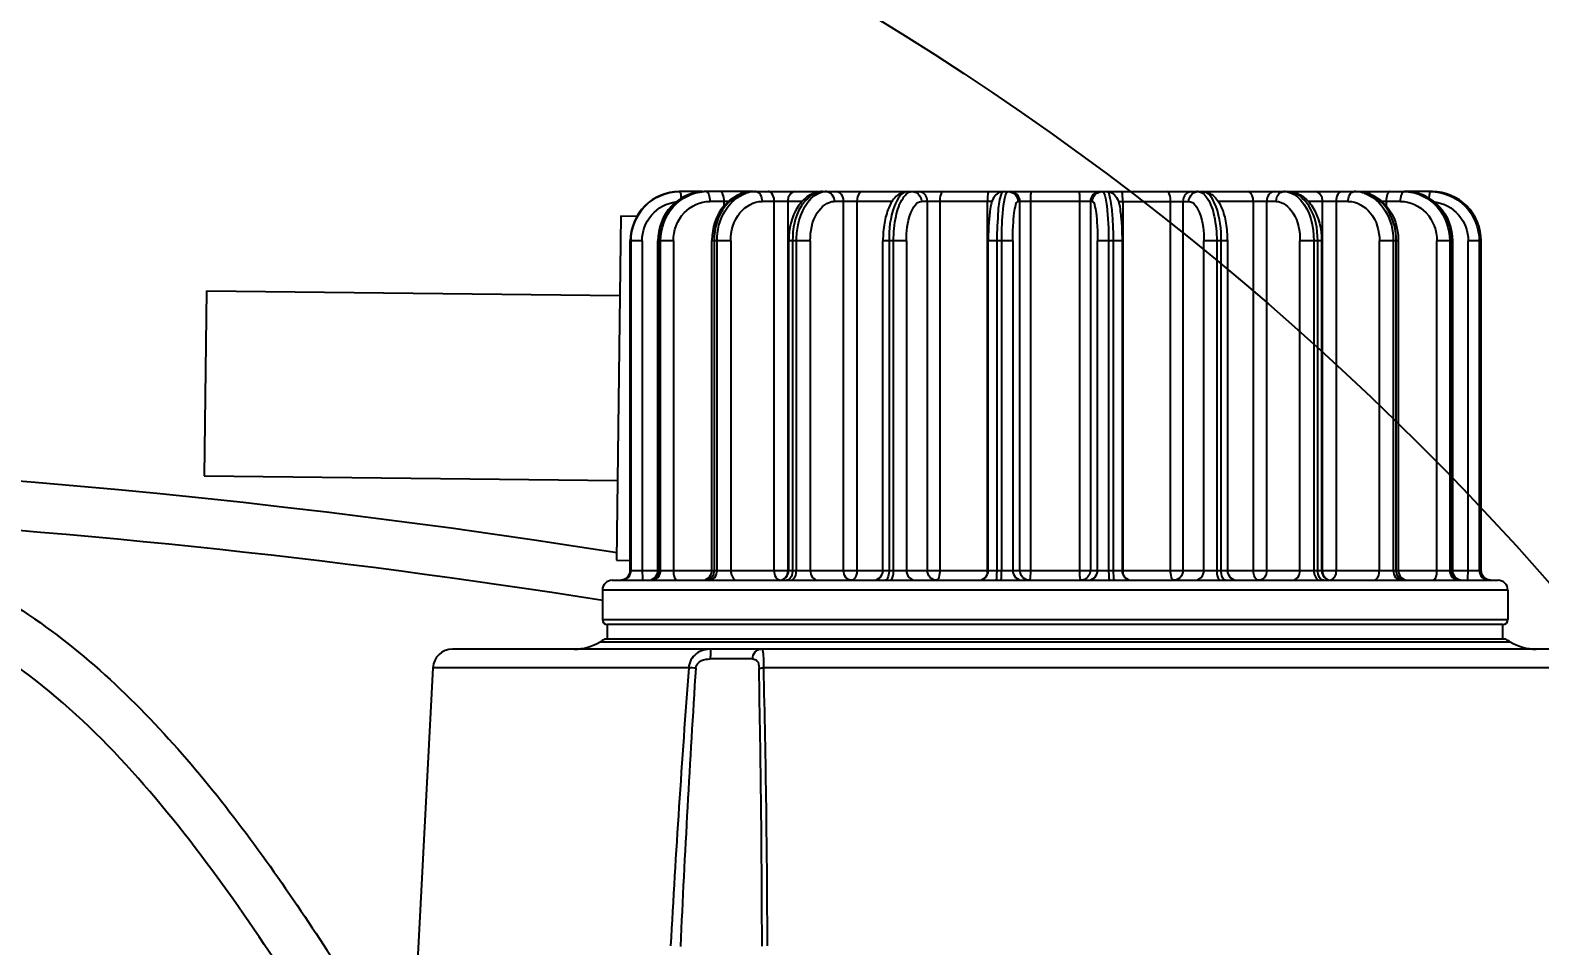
# Model space of a CAD drawing. Header units: millimetres. Extents: x 7426 to 8737, y 124 to 421.
# Drawn here: x 8496.82 to 8501.93, y 215.35 to 218.45 of the extents above; entities that cross this region are included whole.
import ezdxf

# ---------------------------------------------------------------- set-up
doc = ezdxf.new("R2010")
doc.units = ezdxf.units.MM
doc.layers.add('外形图', color=7, linetype='Continuous')
doc.layers.add('尺寸标注', color=7, linetype='Continuous')
doc.styles.add('微软雅黑', font='msyh.ttc')
doc.dimstyles.new('尺寸标注_1_30比例', dxfattribs={"dimtxt": 2.1, "dimasz": 1.7, "dimexe": 0.5, "dimexo": 0.4, "dimgap": 0.5, "dimtad": 1, "dimdec": 1, "dimlfac": 30, "dimdsep": 46, "dimtxsty": '微软雅黑', "dimcen": 0.09, "dimadec": 0, "dimazin": 0, "dimtp": 0.01, "dimtm": 0.01, "dimtfac": 1, "dimtdec": 1, "dimtofl": 0, "dimtmove": 0, "dimatfit": 3, "dimfxl": 1, "dimtolj": 1, "dimarcsym": 0})

# ---------------------------------------------------------------- blocks, each defined once
blk = doc.blocks.new('*D1305')
at = {"layer": 'Defpoints', "color": 0}
for p in [(8485.0037, 232.4237), (8436.1924, 220.4238), (8494.6243, 210.1207), (8494.6243, 210.1207), (8553.9577, 210.1207)]:
    blk.add_point(p, dxfattribs=at)
at = {"layer": '尺寸标注', "color": 0, "lineweight": -2, "ltscale": 10}
blk.add_arc((8494.6243, 210.1207), 24.2895, 4.01089, 165.98911, dxfattribs=at)
at = {"layer": '尺寸标注', "color": 0}
for points in [[(8470.7803, 216.0602), (8471.3345, 215.9424), (8470.7038, 214.3385)], [(8518.5712, 211.8097), (8519.1375, 211.8295), (8518.9139, 210.1207)]]:
    blk.add_solid(points, dxfattribs=at)
at = {"layer": '尺寸标注', "color": 0, "insert": (8503.4089, 234.4644), "char_height": 2.1, "attachment_point": 5, "rotation": 340.1577, "style": '微软雅黑'}
blk.add_mtext('\\A1;+\\A1;170%%d', dxfattribs=at)

msp = doc.modelspace()

# ---------------------------------------------------------------- linework, layer by layer
at = {"layer": '外形图', "linetype": 'Continuous'}
for p, q in [((8499.0967, 217.904), (8499.0176, 217.904)), ((8499.2673, 217.904), (8499.1022, 217.904)), ((8499.2678, 217.904), (8501.4798, 217.904)), ((8500.1261, 217.8983), (8500.1269, 217.8998)), ((8501.5688, 217.904), (8501.4853, 217.904)), ((8498.8197, 217.8215), (8498.8058, 216.6549)), ((8498.8197, 217.8215), (8498.8743, 217.8209)), ((8499.1848, 217.8707), (8499.1213, 217.8707)), ((8499.1696, 217.8527), (8499.1696, 217.8707)), ((8499.4341, 217.8707), (8499.2982, 217.8707)), ((8499.3397, 216.6207), (8499.3397, 217.8707)), ((8499.3852, 217.8707), (8499.3852, 216.6207)), ((8499.7398, 217.8707), (8499.5428, 217.8707)), ((8499.5746, 216.6207), (8499.5746, 217.8707)), ((8499.6197, 217.8707), (8499.6197, 216.6207)), ((8500.0771, 217.8707), (8499.8384, 217.8707)), ((8499.8584, 216.6207), (8499.8584, 217.8707)), ((8499.9, 217.8707), (8499.9, 216.6207)), ((8500.0623, 216.6207), (8500.0623, 217.8707)), ((8500.4172, 217.8707), (8500.1648, 217.8707)), ((8500.1716, 216.6207), (8500.1716, 217.8707)), ((8500.207, 217.8707), (8500.207, 216.6207)), ((8500.375, 216.6207), (8500.375, 217.8707)), ((8500.4104, 217.8707), (8500.4104, 216.6207)), ((8500.5049, 217.8707), (8500.7436, 217.8707)), ((8500.5197, 217.8707), (8500.5197, 216.6207)), ((8500.6819, 216.6207), (8500.6819, 217.8707)), ((8500.7236, 217.8707), (8500.7236, 216.6207)), ((8501.0392, 217.8707), (8500.8422, 217.8707)), ((8500.9623, 216.6207), (8500.9623, 217.8707)), ((8501.0074, 217.8707), (8501.0074, 216.6207)), ((8501.2838, 217.8707), (8501.1478, 217.8707)), ((8501.1968, 216.6207), (8501.1968, 217.8707)), ((8501.2423, 217.8707), (8501.2423, 216.6207)), ((8501.4607, 217.8707), (8501.3972, 217.8707)), ((8501.4124, 217.8707), (8501.4124, 217.8527)), ((8498.852, 216.6207), (8498.852, 217.7373)), ((8498.8919, 217.7373), (8498.852, 217.7373)), ((8498.8523, 217.7373), (8498.8523, 216.6207)), ((8498.8545, 216.6207), (8498.8545, 217.7373)), ((8498.8919, 217.7373), (8498.8919, 216.6207)), ((8498.9456, 216.6207), (8498.9456, 217.7373)), ((8498.9981, 217.7373), (8498.9456, 217.7373)), ((8498.9482, 217.7373), (8498.9482, 216.6207)), ((8498.9546, 216.6207), (8498.9546, 217.7373)), ((8498.9981, 217.7373), (8498.9981, 216.6207)), ((8499.1287, 216.6207), (8499.1287, 217.7373)), ((8499.1924, 217.7373), (8499.1287, 217.7373)), ((8499.1356, 217.7373), (8499.1356, 216.6207)), ((8499.1457, 216.6207), (8499.1457, 217.7373)), ((8499.1924, 217.7373), (8499.1924, 216.6207)), ((8499.3886, 216.6207), (8499.3886, 217.7373)), ((8499.4616, 217.7373), (8499.3886, 217.7373)), ((8499.4017, 217.7373), (8499.4017, 216.6207)), ((8499.4149, 216.6207), (8499.4149, 217.7373)), ((8499.4616, 217.7373), (8499.4616, 216.6207)), ((8499.7078, 216.6207), (8499.7078, 217.7373)), ((8499.7874, 217.7373), (8499.7078, 217.7373)), ((8499.7284, 217.7373), (8499.7284, 216.6207)), ((8499.7438, 216.6207), (8499.7438, 217.7373)), ((8499.7874, 217.7373), (8499.7874, 216.6207)), ((8500.0645, 216.6207), (8500.0645, 217.7373)), ((8500.1474, 217.7373), (8500.0645, 217.7373)), ((8500.0935, 217.7373), (8500.0935, 216.6207)), ((8500.11, 216.6207), (8500.11, 217.7373)), ((8500.1474, 217.7373), (8500.1474, 216.6207)), ((8500.4346, 216.6207), (8500.4346, 217.7374)), ((8500.5175, 217.7373), (8500.4346, 217.7373)), ((8500.472, 217.7373), (8500.472, 216.6207)), ((8500.4885, 216.6207), (8500.4885, 217.7373)), ((8500.5175, 217.7373), (8500.5175, 216.6207)), ((8500.7946, 216.6207), (8500.7946, 217.7374)), ((8500.8742, 217.7373), (8500.7946, 217.7373)), ((8500.8382, 217.7373), (8500.8382, 216.6207)), ((8500.8536, 216.6207), (8500.8536, 217.7373)), ((8500.8742, 217.7373), (8500.8742, 216.6207)), ((8501.1203, 216.6207), (8501.1203, 217.7374)), ((8501.1933, 217.7373), (8501.1203, 217.7373)), ((8501.1671, 217.7373), (8501.1671, 216.6207)), ((8501.1803, 216.6207), (8501.1803, 217.7373)), ((8501.1933, 217.7373), (8501.1933, 216.6207)), ((8501.3895, 216.6207), (8501.3895, 217.7374)), ((8501.4533, 217.7373), (8501.3895, 217.7373)), ((8501.4363, 217.7373), (8501.4363, 216.6207)), ((8501.4464, 216.6207), (8501.4464, 217.7373)), ((8501.4533, 217.7373), (8501.4533, 216.6207)), ((8501.5839, 216.6207), (8501.5839, 217.7374)), ((8501.6363, 217.7373), (8501.5839, 217.7373)), ((8501.6274, 217.7373), (8501.6274, 216.6207)), ((8501.6338, 216.6207), (8501.6338, 217.7373)), ((8501.6363, 217.7373), (8501.6363, 216.6207)), ((8501.6901, 216.6207), (8501.6901, 217.7374)), ((8501.734, 217.7373), (8501.6901, 217.7373)), ((8501.7275, 217.7373), (8501.7275, 216.6207)), ((8501.734, 216.6207), (8501.734, 217.7373)), ((8497.4166, 217.5682), (8497.4091, 216.9415)), ((8497.4166, 217.5682), (8498.8165, 217.5515)), ((8497.4091, 216.9415), (8498.809, 216.9249)), ((8498.8058, 216.6549), (8498.852, 216.6544)), ((8498.852, 216.6207), (8501.734, 216.6207)), ((8498.7577, 216.554), (8498.7577, 216.454)), ((8501.8243, 216.554), (8498.7577, 216.554)), ((8498.791, 216.5873), (8501.791, 216.5873)), ((8501.2263, 216.5881), (8501.2238, 216.5875)), ((8501.8243, 216.554), (8501.8243, 216.454)), ((8498.7577, 216.454), (8501.8243, 216.454)), ((8498.7743, 216.3873), (8498.7743, 216.4373)), ((8501.8077, 216.4373), (8498.7743, 216.4373)), ((8501.8077, 216.3873), (8501.8077, 216.4373)), ((8502.332, 216.354), (8498.25, 216.354)), ((8498.7498, 216.379), (8501.8322, 216.379)), ((8501.8171, 216.3873), (8498.7649, 216.3873)), ((8498.1834, 216.2908), (8498.125, 215.1773)), ((8499.05, 216.2908), (8498.1834, 216.2908)), ((8499.2665, 216.3207), (8499.1228, 216.3207)), ((8501.9945, 216.2908), (8499.3039, 216.2908))]:
    msp.add_line(p, q, dxfattribs=at)
at = {"layer": '外形图'}
msp.add_circle((8494.6063, 210.1207), 9.7901, dxfattribs=at)
msp.add_arc((8494.6243, 210.1207), 59.3333, 190, 44.357129, dxfattribs=at)
at = {"layer": '外形图', "linetype": 'Continuous'}
for centre, radius, start, end in [((8499.0197, 217.7418), 0.1622, 90.0002, 90.7565), ((8499.1085, 217.7627), 0.1413, 90.002, 92.549), ((8499.2784, 217.7956), 0.1084, 95.5216, 108.6752), ((8499.2779, 217.7993), 0.1047, 90.0084, 95.4598), ((8499.5164, 217.8413), 0.0627, 90.0712, 101.793), ((8499.8125, 217.8678), 0.0373, 120.1521, 125.0287), ((8500.7744, 217.8756), 0.0284, 90.0331, 99.1275), ((8501.0655, 217.8413), 0.0627, 78.207, 89.9288), ((8501.304, 217.7993), 0.1047, 84.5402, 89.9916), ((8501.3036, 217.7956), 0.1084, 71.3248, 84.4784), ((8501.4734, 217.7627), 0.1413, 87.451, 89.998), ((8501.4787, 217.7573), 0.1469, 64.0606, 72.3045), ((8501.4771, 217.754), 0.1505, 55.8278, 64.0528), ((8501.4735, 217.749), 0.1567, 44.7154, 55.7863), ((8501.4712, 217.7466), 0.16, 41.0494, 44.7387), ((8499.3274, 217.7373), 0.1988, 179.3607, 179.9998), ((8501.2545, 217.7373), 0.1988, 0.0002, 0.6393), ((8494.6243, 190.3435), 26.6667, 80.97577, 100.46271), ((8494.6243, 190.3435), 26.5, 81.02481, 87.05662), ((8498.8187, 216.6207), 0.0333, 270, 0), ((8498.9123, 216.6207), 0.0333, 270, 0), ((8499.0953, 216.6207), 0.0333, 270, 0), ((8499.3553, 216.6207), 0.0333, 270, 0), ((8499.6745, 216.6207), 0.0333, 270, 0), ((8500.0312, 216.6207), 0.0333, 270, 0), ((8500.5508, 216.6207), 0.0333, 180, 270), ((8500.9075, 216.6207), 0.0333, 180, 270), ((8501.2267, 216.6207), 0.0333, 180, 270), ((8501.4866, 216.6207), 0.0333, 180, 270), ((8501.6697, 216.6207), 0.0333, 180, 270), ((8498.791, 216.554), 0.0333, 90, 180), ((8498.9174, 216.6159), 0.0286, 270.058, 282.6189), ((8498.9172, 216.6165), 0.0292, 282.5776, 294.1081), ((8501.7671, 216.6201), 0.0328, 258.7065, 269.9545), ((8501.791, 216.554), 0.0333, 0, 90), ((8498.7743, 216.454), 0.0167, 180, 270), ((8501.8077, 216.454), 0.0167, 270, 0), ((8498.25, 216.2873), 0.0667, 90, 177), ((8498.662, 216.5207), 0.1667, 270, 301.7883), ((8498.8376, 216.2373), 0.1667, 115.8419, 121.7883), ((8501.7444, 216.2373), 0.1667, 58.2117, 64.1581), ((8501.92, 216.5207), 0.1667, 238.2117, 270), ((8545.5629, 212.7851), 46.6449, 175.68974, 176.84919), ((8554.2119, 212.7602), 55.251, 176.33806, 177.31633), ((8498.8478, 213.3744), 2.9235, 85.5667, 86.0337), ((8447.457, 215.247), 51.8414, 0.11075, 1.15183), ((8455.6272, 215.2327), 43.6895, 0.15246, 1.38783)]:
    msp.add_arc(centre, radius, start, end, dxfattribs=at)
for points, knots in [([(8499.0176, 217.904), (8498.9753, 217.904), (8498.887, 217.8681), (8498.852, 217.7798), (8498.852, 217.7373)], [0, 0, 0, 0, 0.498997, 1, 1, 1, 1]), ([(8499.0176, 217.904), (8498.9753, 217.904), (8498.8872, 217.8681), (8498.8523, 217.7798), (8498.8523, 217.7373)], [0, 0, 0, 0, 0.498481, 1, 1, 1, 1]), ([(8498.8545, 217.7373), (8498.8545, 217.7795), (8498.8888, 217.867), (8498.9757, 217.9034), (8499.0176, 217.904)], [0, 0, 0, 0, 0.501498, 1, 1, 1, 1]), ([(8499.1022, 217.904), (8499.0617, 217.904), (8498.9764, 217.8657), (8498.9456, 217.7793), (8498.9456, 217.7373)], [0, 0, 0, 0, 0.491012, 1, 1, 1, 1]), ([(8499.1022, 217.904), (8499.0624, 217.904), (8498.9781, 217.8652), (8498.9482, 217.7794), (8498.9482, 217.7373)], [0, 0, 0, 0, 0.486022, 1, 1, 1, 1]), ([(8498.9546, 217.7373), (8498.9546, 217.7784), (8498.9829, 217.8619), (8499.0634, 217.9021), (8499.1023, 217.9039)], [0, 0, 0, 0, 0.513619, 1, 1, 1, 1]), ([(8499.0197, 217.904), (8499.0207, 217.904), (8499.022, 217.8994), (8499.0225, 217.8967), (8499.0228, 217.8942)], [0, 0, 0, 0, 0.291892, 1, 1, 1, 1]), ([(8499.0737, 217.8997), (8499.0734, 217.9008), (8499.0731, 217.9022), (8499.0721, 217.904), (8499.0716, 217.904)], [0, 0, 0, 0, 0.684248, 1, 1, 1, 1]), ([(8499.1085, 217.904), (8499.1094, 217.904), (8499.1113, 217.9035), (8499.1127, 217.9022), (8499.1134, 217.9015)], [0, 0, 0, 0, 0.456309, 1, 1, 1, 1]), ([(8499.1134, 217.9015), (8499.1143, 217.9005), (8499.1159, 217.8982), (8499.117, 217.8957), (8499.1176, 217.8942)], [0, 0, 0, 0, 0.45336, 1, 1, 1, 1]), ([(8499.2678, 217.904), (8499.2309, 217.904), (8499.1525, 217.8613), (8499.1291, 217.7802), (8499.1287, 217.7395)], [0, 0, 0, 0, 0.475558, 1, 1, 1, 1]), ([(8499.2678, 217.904), (8499.2326, 217.904), (8499.1564, 217.859), (8499.1356, 217.7787), (8499.1356, 217.7373)], [0, 0, 0, 0, 0.459531, 1, 1, 1, 1]), ([(8499.1457, 217.7373), (8499.1457, 217.7724), (8499.1615, 217.8398), (8499.2145, 217.8885), (8499.2437, 217.8983)], [0, 0, 0, 0, 0.532066, 1, 1, 1, 1]), ([(8499.1696, 217.8707), (8499.1696, 217.8786), (8499.1689, 217.8898), (8499.1613, 217.904), (8499.1568, 217.904)], [0, 0, 0, 0, 0.64227, 1, 1, 1, 1]), ([(8499.2779, 217.904), (8499.2793, 217.904), (8499.282, 217.9035), (8499.2845, 217.9023), (8499.2857, 217.9015)], [0, 0, 0, 0, 0.484443, 1, 1, 1, 1]), ([(8499.2857, 217.9015), (8499.287, 217.9006), (8499.2894, 217.8984), (8499.2914, 217.8957), (8499.2923, 217.8942)], [0, 0, 0, 0, 0.475231, 1, 1, 1, 1]), ([(8499.3272, 217.9015), (8499.326, 217.9023), (8499.3235, 217.9035), (8499.3207, 217.904), (8499.3194, 217.904)], [0, 0, 0, 0, 0.515557, 1, 1, 1, 1]), ([(8499.3397, 217.8707), (8499.3397, 217.8739), (8499.3387, 217.885), (8499.3338, 217.8969), (8499.3272, 217.9015)], [0, 0, 0, 0, 0.286932, 1, 1, 1, 1]), ([(8499.4103, 217.904), (8499.4, 217.904), (8499.3867, 217.8893), (8499.3852, 217.875), (8499.3852, 217.8707)], [0, 0, 0, 0, 0.70647, 1, 1, 1, 1]), ([(8499.5031, 217.904), (8499.4867, 217.904), (8499.4522, 217.8928), (8499.4015, 217.8368), (8499.3886, 217.7769), (8499.3886, 217.7373)], [0, 0, 0, 0, 0.223983, 0.461672, 1, 1, 1, 1]), ([(8499.5031, 217.904), (8499.4742, 217.904), (8499.412, 217.8486), (8499.4017, 217.7778), (8499.4017, 217.7373)], [0, 0, 0, 0, 0.416559, 1, 1, 1, 1]), ([(8499.4149, 217.7373), (8499.4149, 217.7553), (8499.4202, 217.8143), (8499.451, 217.8811), (8499.4901, 217.8983)], [0, 0, 0, 0, 0.295943, 1, 1, 1, 1]), ([(8499.5746, 217.8707), (8499.5746, 217.8789), (8499.5705, 217.895), (8499.5552, 217.904), (8499.5482, 217.904)], [0, 0, 0, 0, 0.540469, 1, 1, 1, 1]), ([(8499.6384, 217.904), (8499.6358, 217.904), (8499.6226, 217.8982), (8499.6197, 217.8816), (8499.6197, 217.8707)], [0, 0, 0, 0, 0.187226, 1, 1, 1, 1]), ([(8499.7922, 217.904), (8499.7776, 217.904), (8499.7477, 217.8895), (8499.7241, 217.8469), (8499.7107, 217.7954), (8499.7078, 217.7574), (8499.7078, 217.7373)], [0, 0, 0, 0, 0.215856, 0.439716, 0.703455, 1, 1, 1, 1]), ([(8499.7922, 217.904), (8499.77, 217.904), (8499.7317, 217.8331), (8499.7284, 217.7771), (8499.7284, 217.7373)], [0, 0, 0, 0, 0.35773, 1, 1, 1, 1]), ([(8499.7438, 217.7373), (8499.7438, 217.7653), (8499.7484, 217.8148), (8499.7637, 217.8635), (8499.7757, 217.8817)], [0, 0, 0, 0, 0.561881, 1, 1, 1, 1]), ([(8499.773, 217.9001), (8499.7739, 217.9013), (8499.7759, 217.9032), (8499.7786, 217.904), (8499.7798, 217.904)], [0, 0, 0, 0, 0.546432, 1, 1, 1, 1]), ([(8499.8584, 217.8707), (8499.8584, 217.8791), (8499.8524, 217.8962), (8499.8355, 217.904), (8499.8276, 217.904)], [0, 0, 0, 0, 0.513978, 1, 1, 1, 1]), ([(8499.9109, 217.904), (8499.9068, 217.904), (8499.9007, 217.889), (8499.9, 217.8786), (8499.9, 217.8707)], [0, 0, 0, 0, 0.343079, 1, 1, 1, 1]), ([(8500.0623, 217.8707), (8500.0623, 217.8785), (8500.0636, 217.8871), (8500.0651, 217.904), (8500.0687, 217.904)], [0, 0, 0, 0, 0.687504, 1, 1, 1, 1]), ([(8500.1152, 217.904), (8500.1007, 217.904), (8500.0757, 217.8823), (8500.0704, 217.8399), (8500.0651, 217.7926), (8500.0645, 217.7568), (8500.0645, 217.7373)], [0, 0, 0, 0, 0.233404, 0.424799, 0.686408, 1, 1, 1, 1]), ([(8500.1096, 217.8983), (8500.1007, 217.8801), (8500.097, 217.8244), (8500.0935, 217.7712), (8500.0935, 217.7373)], [0, 0, 0, 0, 0.373924, 1, 1, 1, 1]), ([(8500.1152, 217.904), (8500.1142, 217.904), (8500.1116, 217.9023), (8500.1103, 217.8998), (8500.1096, 217.8983)], [0, 0, 0, 0, 0.384372, 1, 1, 1, 1]), ([(8500.11, 217.7373), (8500.11, 217.7517), (8500.111, 217.7999), (8500.1134, 217.8486), (8500.1209, 217.8817)], [0, 0, 0, 0, 0.297845, 1, 1, 1, 1]), ([(8500.1269, 217.8998), (8500.1276, 217.901), (8500.1288, 217.9028), (8500.1309, 217.904), (8500.1317, 217.904)], [0, 0, 0, 0, 0.598114, 1, 1, 1, 1]), ([(8500.1317, 217.904), (8500.1402, 217.904), (8500.1578, 217.8968), (8500.1648, 217.8792), (8500.1648, 217.8707)], [0, 0, 0, 0, 0.498481, 1, 1, 1, 1]), ([(8500.1716, 217.8707), (8500.1716, 217.8792), (8500.1646, 217.8968), (8500.147, 217.904), (8500.1386, 217.904)], [0, 0, 0, 0, 0.501519, 1, 1, 1, 1]), ([(8500.2093, 217.904), (8500.2084, 217.904), (8500.2085, 217.899), (8500.2067, 217.8901), (8500.207, 217.8785), (8500.207, 217.8707)], [0, 0, 0, 0, 0.08021, 0.296856, 1, 1, 1, 1]), ([(8500.375, 217.8707), (8500.375, 217.8785), (8500.3753, 217.8901), (8500.3735, 217.899), (8500.3735, 217.904), (8500.3727, 217.904)], [0, 0, 0, 0, 0.703144, 0.91979, 1, 1, 1, 1]), ([(8500.4434, 217.904), (8500.435, 217.904), (8500.4173, 217.8968), (8500.4104, 217.8792), (8500.4104, 217.8707)], [0, 0, 0, 0, 0.498481, 1, 1, 1, 1]), ([(8500.4172, 217.8707), (8500.4172, 217.8792), (8500.4242, 217.8968), (8500.4418, 217.904), (8500.4502, 217.904)], [0, 0, 0, 0, 0.501519, 1, 1, 1, 1]), ([(8500.4502, 217.904), (8500.4513, 217.904), (8500.4539, 217.9023), (8500.4551, 217.8998), (8500.4559, 217.8983)], [0, 0, 0, 0, 0.384372, 1, 1, 1, 1]), ([(8500.4611, 217.8817), (8500.4631, 217.8729), (8500.4705, 217.8251), (8500.472, 217.7767), (8500.472, 217.7373)], [0, 0, 0, 0, 0.185429, 1, 1, 1, 1]), ([(8500.4668, 217.904), (8500.4813, 217.904), (8500.5063, 217.8823), (8500.5116, 217.8399), (8500.5169, 217.7926), (8500.5175, 217.7568), (8500.5175, 217.7373)], [0, 0, 0, 0, 0.233404, 0.424799, 0.686408, 1, 1, 1, 1]), ([(8500.4885, 217.7373), (8500.4885, 217.7586), (8500.4876, 217.7972), (8500.4834, 217.8513), (8500.4779, 217.881), (8500.4718, 217.904), (8500.4668, 217.904)], [0, 0, 0, 0, 0.375192, 0.694315, 0.910761, 1, 1, 1, 1]), ([(8500.5133, 217.904), (8500.5169, 217.904), (8500.5184, 217.8871), (8500.5197, 217.8785), (8500.5197, 217.8707)], [0, 0, 0, 0, 0.312496, 1, 1, 1, 1]), ([(8500.6819, 217.8707), (8500.6819, 217.8786), (8500.6813, 217.889), (8500.6752, 217.904), (8500.6711, 217.904)], [0, 0, 0, 0, 0.656921, 1, 1, 1, 1]), ([(8500.7544, 217.904), (8500.7464, 217.904), (8500.7296, 217.8962), (8500.7236, 217.8791), (8500.7236, 217.8707)], [0, 0, 0, 0, 0.486022, 1, 1, 1, 1]), ([(8500.7898, 217.904), (8500.8044, 217.904), (8500.8343, 217.8895), (8500.8579, 217.8469), (8500.8713, 217.7954), (8500.8742, 217.7574), (8500.8742, 217.7373)], [0, 0, 0, 0, 0.215856, 0.439716, 0.703455, 1, 1, 1, 1]), ([(8500.8536, 217.7373), (8500.8536, 217.7771), (8500.8503, 217.8331), (8500.812, 217.904), (8500.7898, 217.904)], [0, 0, 0, 0, 0.64227, 1, 1, 1, 1]), ([(8500.8022, 217.904), (8500.8034, 217.904), (8500.8061, 217.9032), (8500.8081, 217.9013), (8500.809, 217.9001)], [0, 0, 0, 0, 0.453568, 1, 1, 1, 1]), ([(8500.8063, 217.8817), (8500.8183, 217.8635), (8500.8336, 217.8148), (8500.8382, 217.7653), (8500.8382, 217.7373)], [0, 0, 0, 0, 0.438119, 1, 1, 1, 1]), ([(8500.9623, 217.8707), (8500.9623, 217.8749), (8500.9613, 217.8874), (8500.9526, 217.904), (8500.9436, 217.904)], [0, 0, 0, 0, 0.32353, 1, 1, 1, 1]), ([(8501.0338, 217.904), (8501.0268, 217.904), (8501.0115, 217.895), (8501.0074, 217.8789), (8501.0074, 217.8707)], [0, 0, 0, 0, 0.459531, 1, 1, 1, 1]), ([(8501.0555, 217.9015), (8501.0571, 217.9023), (8501.0604, 217.9035), (8501.0639, 217.904), (8501.0656, 217.904)], [0, 0, 0, 0, 0.506282, 1, 1, 1, 1]), ([(8501.0788, 217.904), (8501.0953, 217.904), (8501.1298, 217.8928), (8501.1804, 217.8368), (8501.1933, 217.7769), (8501.1933, 217.7373)], [0, 0, 0, 0, 0.223983, 0.461672, 1, 1, 1, 1]), ([(8501.1803, 217.7373), (8501.1803, 217.7778), (8501.17, 217.8486), (8501.1078, 217.904), (8501.0788, 217.904)], [0, 0, 0, 0, 0.583441, 1, 1, 1, 1]), ([(8501.0919, 217.8983), (8501.1033, 217.8933), (8501.1524, 217.8538), (8501.1671, 217.7859), (8501.1671, 217.7373)], [0, 0, 0, 0, 0.2048, 1, 1, 1, 1]), ([(8501.1968, 217.8707), (8501.1968, 217.875), (8501.1953, 217.8893), (8501.182, 217.904), (8501.1717, 217.904)], [0, 0, 0, 0, 0.29353, 1, 1, 1, 1]), ([(8501.2838, 217.8707), (8501.2838, 217.8739), (8501.2847, 217.885), (8501.2896, 217.8969), (8501.2963, 217.9015)], [0, 0, 0, 0, 0.286932, 1, 1, 1, 1]), ([(8501.2963, 217.9015), (8501.2975, 217.9023), (8501.3, 217.9035), (8501.3027, 217.904), (8501.3041, 217.904)], [0, 0, 0, 0, 0.515557, 1, 1, 1, 1]), ([(8501.3142, 217.904), (8501.3511, 217.904), (8501.4295, 217.8613), (8501.4528, 217.7802), (8501.4533, 217.7395)], [0, 0, 0, 0, 0.475558, 1, 1, 1, 1]), ([(8501.3383, 217.8983), (8501.3675, 217.8885), (8501.4205, 217.8398), (8501.4363, 217.7724), (8501.4363, 217.7373)], [0, 0, 0, 0, 0.467934, 1, 1, 1, 1]), ([(8501.4464, 217.7373), (8501.4464, 217.772), (8501.431, 217.8386), (8501.3791, 217.8873), (8501.3504, 217.8976)], [0, 0, 0, 0, 0.531519, 1, 1, 1, 1]), ([(8501.4203, 217.9015), (8501.4194, 217.9005), (8501.4178, 217.8982), (8501.4167, 217.8957), (8501.4161, 217.8942)], [0, 0, 0, 0, 0.45336, 1, 1, 1, 1]), ([(8501.4251, 217.904), (8501.4243, 217.904), (8501.4224, 217.9035), (8501.421, 217.9022), (8501.4203, 217.9015)], [0, 0, 0, 0, 0.456309, 1, 1, 1, 1]), ([(8501.4607, 217.8707), (8501.4607, 217.8786), (8501.4613, 217.8898), (8501.469, 217.904), (8501.4734, 217.904)], [0, 0, 0, 0, 0.64227, 1, 1, 1, 1]), ([(8501.4797, 217.9039), (8501.5186, 217.9021), (8501.5991, 217.8619), (8501.6274, 217.7784), (8501.6274, 217.7373)], [0, 0, 0, 0, 0.486381, 1, 1, 1, 1]), ([(8501.4798, 217.904), (8501.5203, 217.904), (8501.6056, 217.8657), (8501.6363, 217.7793), (8501.6363, 217.7373)], [0, 0, 0, 0, 0.491012, 1, 1, 1, 1]), ([(8501.5104, 217.904), (8501.5099, 217.904), (8501.5089, 217.9022), (8501.5085, 217.9008), (8501.5083, 217.8997)], [0, 0, 0, 0, 0.315752, 1, 1, 1, 1]), ([(8501.5581, 217.8798), (8501.5583, 217.8856), (8501.5597, 217.8915), (8501.5599, 217.904), (8501.5623, 217.904)], [0, 0, 0, 0, 0.708364, 1, 1, 1, 1]), ([(8501.5623, 217.904), (8501.6045, 217.904), (8501.6926, 217.8681), (8501.7275, 217.7798), (8501.7275, 217.7373)], [0, 0, 0, 0, 0.498481, 1, 1, 1, 1]), ([(8501.734, 217.7373), (8501.734, 217.7798), (8501.6991, 217.8681), (8501.611, 217.904), (8501.5688, 217.904)], [0, 0, 0, 0, 0.501519, 1, 1, 1, 1]), ([(8498.8919, 217.7373), (8498.8919, 217.7685), (8498.915, 217.8327), (8498.9752, 217.8651), (8499.0059, 217.8694)], [0, 0, 0, 0, 0.501329, 1, 1, 1, 1]), ([(8498.9981, 217.7373), (8498.9981, 217.771), (8499.022, 217.8396), (8499.0895, 217.8707), (8499.1213, 217.8707)], [0, 0, 0, 0, 0.513976, 1, 1, 1, 1]), ([(8499.1924, 217.7373), (8499.1924, 217.7704), (8499.2092, 217.8347), (8499.2701, 217.8707), (8499.2982, 217.8707)], [0, 0, 0, 0, 0.540464, 1, 1, 1, 1]), ([(8499.4616, 217.7373), (8499.4616, 217.7697), (8499.4699, 217.8263), (8499.5197, 217.8707), (8499.5428, 217.8707)], [0, 0, 0, 0, 0.583429, 1, 1, 1, 1]), ([(8499.7874, 217.7373), (8499.7874, 217.7691), (8499.79, 217.8139), (8499.8207, 217.8707), (8499.8384, 217.8707)], [0, 0, 0, 0, 0.642247, 1, 1, 1, 1]), ([(8500.1474, 217.7373), (8500.1474, 217.7543), (8500.1481, 217.7852), (8500.1515, 217.8285), (8500.1559, 217.8523), (8500.1607, 217.8707), (8500.1648, 217.8707)], [0, 0, 0, 0, 0.375214, 0.694278, 0.910755, 1, 1, 1, 1]), ([(8500.4172, 217.8707), (8500.4212, 217.8707), (8500.4261, 217.8523), (8500.4305, 217.8286), (8500.4339, 217.7853), (8500.4346, 217.7544), (8500.4346, 217.7374)], [0, 0, 0, 0, 0.089258, 0.305722, 0.624765, 1, 1, 1, 1]), ([(8500.7436, 217.8707), (8500.7613, 217.8707), (8500.792, 217.814), (8500.7946, 217.7692), (8500.7946, 217.7374)], [0, 0, 0, 0, 0.357766, 1, 1, 1, 1]), ([(8501.0392, 217.8707), (8501.0623, 217.8707), (8501.112, 217.8264), (8501.1203, 217.7698), (8501.1203, 217.7374)], [0, 0, 0, 0, 0.416585, 1, 1, 1, 1]), ([(8501.2838, 217.8707), (8501.3119, 217.8707), (8501.3728, 217.8347), (8501.3895, 217.7705), (8501.3895, 217.7374)], [0, 0, 0, 0, 0.459547, 1, 1, 1, 1]), ([(8501.4607, 217.8707), (8501.4925, 217.8707), (8501.5599, 217.8396), (8501.5839, 217.771), (8501.5839, 217.7374)], [0, 0, 0, 0, 0.486029, 1, 1, 1, 1]), ([(8501.5761, 217.8694), (8501.6067, 217.8651), (8501.667, 217.8327), (8501.6901, 217.7685), (8501.6901, 217.7374)], [0, 0, 0, 0, 0.498673, 1, 1, 1, 1]), ([(8495.9851, 216.8085), (8496.2318, 216.7553), (8496.7184, 216.5893), (8497.2903, 216.0875), (8497.7328, 215.4911), (8497.9913, 215.0729), (8498.1242, 214.8655)], [0, 0, 0, 0, 0.253975, 0.505438, 0.752098, 1, 1, 1, 1]), ([(8497.8309, 215.0168), (8497.6545, 215.295), (8497.3858, 215.7067), (8496.9418, 216.1846), (8496.4053, 216.5595), (8495.5736, 216.7424), (8494.9079, 216.7443), (8494.5667, 216.7438)], [0, 0, 0, 0, 0.250067, 0.371546, 0.493217, 0.741015, 1, 1, 1, 1]), ([(8498.8523, 216.6207), (8498.8523, 216.6125), (8498.8459, 216.5956), (8498.8295, 216.5879), (8498.8214, 216.5874)], [0, 0, 0, 0, 0.50139, 1, 1, 1, 1]), ([(8498.8919, 216.6207), (8498.8919, 216.6128), (8498.8938, 216.6049), (8498.8928, 216.5873), (8498.8962, 216.5873)], [0, 0, 0, 0, 0.697516, 1, 1, 1, 1]), ([(8498.9238, 216.5873), (8498.9317, 216.5873), (8498.9486, 216.5951), (8498.9546, 216.6122), (8498.9546, 216.6207)], [0, 0, 0, 0, 0.486022, 1, 1, 1, 1]), ([(8498.9981, 216.6207), (8498.9981, 216.6127), (8498.9988, 216.6015), (8499.0064, 216.5873), (8499.0109, 216.5873)], [0, 0, 0, 0, 0.64227, 1, 1, 1, 1]), ([(8499.1193, 216.5873), (8499.1263, 216.5873), (8499.1415, 216.5963), (8499.1457, 216.6124), (8499.1457, 216.6207)], [0, 0, 0, 0, 0.459531, 1, 1, 1, 1]), ([(8499.1924, 216.6207), (8499.1924, 216.6164), (8499.1935, 216.6035), (8499.2035, 216.5873), (8499.2127, 216.5873)], [0, 0, 0, 0, 0.315815, 1, 1, 1, 1]), ([(8499.3522, 216.5899), (8499.3509, 216.5907), (8499.3485, 216.593), (8499.3465, 216.5956), (8499.3456, 216.5971)], [0, 0, 0, 0, 0.475231, 1, 1, 1, 1]), ([(8499.3778, 216.5971), (8499.3773, 216.5965), (8499.3763, 216.5953), (8499.3753, 216.5941), (8499.3747, 216.5936)], [0, 0, 0, 0, 0.505623, 1, 1, 1, 1]), ([(8499.4017, 216.6207), (8499.4017, 216.6174), (8499.4007, 216.6063), (8499.3958, 216.5944), (8499.3892, 216.5899)], [0, 0, 0, 0, 0.286932, 1, 1, 1, 1]), ([(8499.3946, 216.5873), (8499.3973, 216.5873), (8499.4111, 216.5926), (8499.4149, 216.6096), (8499.4149, 216.6207)], [0, 0, 0, 0, 0.197255, 1, 1, 1, 1]), ([(8499.4616, 216.6207), (8499.4616, 216.6124), (8499.4658, 216.5963), (8499.481, 216.5873), (8499.4881, 216.5873)], [0, 0, 0, 0, 0.540469, 1, 1, 1, 1]), ([(8499.6011, 216.5873), (8499.594, 216.5873), (8499.5788, 216.5963), (8499.5746, 216.6124), (8499.5746, 216.6207)], [0, 0, 0, 0, 0.459531, 1, 1, 1, 1]), ([(8499.6197, 216.6207), (8499.6197, 216.6164), (8499.6188, 216.604), (8499.61, 216.5873), (8499.6011, 216.5873)], [0, 0, 0, 0, 0.323531, 1, 1, 1, 1]), ([(8499.7284, 216.6207), (8499.7284, 216.6174), (8499.7277, 216.6069), (8499.7256, 216.5953), (8499.7205, 216.5899)], [0, 0, 0, 0, 0.302219, 1, 1, 1, 1]), ([(8499.731, 216.5873), (8499.7355, 216.5873), (8499.7431, 216.6015), (8499.7438, 216.6127), (8499.7438, 216.6207)], [0, 0, 0, 0, 0.35773, 1, 1, 1, 1]), ([(8499.7874, 216.6207), (8499.7874, 216.6122), (8499.7933, 216.5951), (8499.8102, 216.5873), (8499.8181, 216.5873)], [0, 0, 0, 0, 0.513978, 1, 1, 1, 1]), ([(8499.8892, 216.5873), (8499.8812, 216.5873), (8499.8644, 216.5951), (8499.8584, 216.6122), (8499.8584, 216.6207)], [0, 0, 0, 0, 0.486022, 1, 1, 1, 1]), ([(8499.9, 216.6207), (8499.9, 216.6127), (8499.8994, 216.6024), (8499.8933, 216.5873), (8499.8892, 216.5873)], [0, 0, 0, 0, 0.656921, 1, 1, 1, 1]), ([(8500.0935, 216.6207), (8500.0935, 216.6128), (8500.0915, 216.6049), (8500.0925, 216.5873), (8500.0891, 216.5873)], [0, 0, 0, 0, 0.697516, 1, 1, 1, 1]), ([(8500.1056, 216.5873), (8500.1091, 216.5873), (8500.1081, 216.6049), (8500.11, 216.6128), (8500.11, 216.6207)], [0, 0, 0, 0, 0.302484, 1, 1, 1, 1]), ([(8500.1474, 216.6207), (8500.1474, 216.6122), (8500.1544, 216.5945), (8500.172, 216.5873), (8500.1804, 216.5873)], [0, 0, 0, 0, 0.501519, 1, 1, 1, 1]), ([(8500.207, 216.6207), (8500.207, 216.6128), (8500.2073, 216.6012), (8500.2055, 216.5923), (8500.2056, 216.5873), (8500.2047, 216.5873)], [0, 0, 0, 0, 0.703143, 0.919789, 1, 1, 1, 1]), ([(8500.3773, 216.5873), (8500.3764, 216.5873), (8500.3765, 216.5923), (8500.3746, 216.6012), (8500.375, 216.6128), (8500.375, 216.6207)], [0, 0, 0, 0, 0.080211, 0.296857, 1, 1, 1, 1]), ([(8500.4015, 216.5873), (8500.41, 216.5873), (8500.4276, 216.5945), (8500.4346, 216.6122), (8500.4346, 216.6207)], [0, 0, 0, 0, 0.498481, 1, 1, 1, 1]), ([(8500.472, 216.6207), (8500.472, 216.6128), (8500.4739, 216.6049), (8500.4729, 216.5873), (8500.4763, 216.5873)], [0, 0, 0, 0, 0.697516, 1, 1, 1, 1]), ([(8500.4929, 216.5873), (8500.4895, 216.5873), (8500.4905, 216.6049), (8500.4885, 216.6128), (8500.4885, 216.6207)], [0, 0, 0, 0, 0.302484, 1, 1, 1, 1]), ([(8500.6928, 216.5873), (8500.6887, 216.5873), (8500.6826, 216.6024), (8500.6819, 216.6127), (8500.6819, 216.6207)], [0, 0, 0, 0, 0.343079, 1, 1, 1, 1]), ([(8500.7236, 216.6207), (8500.7236, 216.6122), (8500.7176, 216.5951), (8500.7008, 216.5873), (8500.6928, 216.5873)], [0, 0, 0, 0, 0.513978, 1, 1, 1, 1]), ([(8500.7638, 216.5873), (8500.7718, 216.5873), (8500.7887, 216.5951), (8500.7946, 216.6122), (8500.7946, 216.6207)], [0, 0, 0, 0, 0.486022, 1, 1, 1, 1]), ([(8500.8382, 216.6207), (8500.8382, 216.6127), (8500.8388, 216.6015), (8500.8465, 216.5873), (8500.8509, 216.5873)], [0, 0, 0, 0, 0.64227, 1, 1, 1, 1]), ([(8500.9809, 216.5873), (8500.9784, 216.5873), (8500.9651, 216.5931), (8500.9623, 216.6097), (8500.9623, 216.6207)], [0, 0, 0, 0, 0.187229, 1, 1, 1, 1]), ([(8501.0074, 216.6207), (8501.0074, 216.6124), (8501.0032, 216.5963), (8500.9879, 216.5873), (8500.9809, 216.5873)], [0, 0, 0, 0, 0.540469, 1, 1, 1, 1]), ([(8501.0939, 216.5873), (8501.1009, 216.5873), (8501.1162, 216.5963), (8501.1203, 216.6124), (8501.1203, 216.6207)], [0, 0, 0, 0, 0.459531, 1, 1, 1, 1]), ([(8501.1671, 216.6207), (8501.1671, 216.6164), (8501.1681, 216.6035), (8501.1781, 216.5873), (8501.1874, 216.5873)], [0, 0, 0, 0, 0.315815, 1, 1, 1, 1]), ([(8501.2073, 216.5936), (8501.2067, 216.5941), (8501.2057, 216.5953), (8501.2047, 216.5965), (8501.2042, 216.5971)], [0, 0, 0, 0, 0.494377, 1, 1, 1, 1]), ([(8501.2423, 216.6207), (8501.2423, 216.6169), (8501.2412, 216.6049), (8501.2345, 216.591), (8501.2263, 216.5881)], [0, 0, 0, 0, 0.299234, 1, 1, 1, 1]), ([(8501.3693, 216.5873), (8501.372, 216.5873), (8501.3857, 216.5926), (8501.3895, 216.6096), (8501.3895, 216.6207)], [0, 0, 0, 0, 0.197255, 1, 1, 1, 1]), ([(8501.4363, 216.6207), (8501.4363, 216.6124), (8501.4405, 216.5963), (8501.4557, 216.5873), (8501.4627, 216.5873)], [0, 0, 0, 0, 0.540469, 1, 1, 1, 1]), ([(8501.5711, 216.5873), (8501.5756, 216.5873), (8501.5832, 216.6015), (8501.5839, 216.6127), (8501.5839, 216.6207)], [0, 0, 0, 0, 0.35773, 1, 1, 1, 1]), ([(8501.6274, 216.6207), (8501.6274, 216.6122), (8501.6334, 216.5951), (8501.6503, 216.5873), (8501.6582, 216.5873)], [0, 0, 0, 0, 0.513978, 1, 1, 1, 1]), ([(8501.6857, 216.5873), (8501.6892, 216.5873), (8501.6882, 216.6049), (8501.6901, 216.6128), (8501.6901, 216.6207)], [0, 0, 0, 0, 0.302484, 1, 1, 1, 1]), ([(8501.7275, 216.6207), (8501.7275, 216.6122), (8501.7345, 216.5945), (8501.7521, 216.5873), (8501.7605, 216.5873)], [0, 0, 0, 0, 0.501519, 1, 1, 1, 1]), ([(8499.1192, 216.5899), (8499.1177, 216.589), (8499.1144, 216.5878), (8499.1108, 216.5873), (8499.1091, 216.5873)], [0, 0, 0, 0, 0.506282, 1, 1, 1, 1]), ([(8499.3582, 216.5875), (8499.3572, 216.5876), (8499.3551, 216.5882), (8499.3531, 216.5892), (8499.3522, 216.5899)], [0, 0, 0, 0, 0.486226, 1, 1, 1, 1]), ([(8499.3892, 216.5899), (8499.388, 216.5891), (8499.3855, 216.5878), (8499.3827, 216.5873), (8499.3814, 216.5873)], [0, 0, 0, 0, 0.515557, 1, 1, 1, 1]), ([(8499.7205, 216.5899), (8499.7198, 216.5891), (8499.7184, 216.5879), (8499.7165, 216.5873), (8499.7156, 216.5873)], [0, 0, 0, 0, 0.543691, 1, 1, 1, 1]), ([(8499.1268, 216.354), (8499.1089, 216.354), (8499.0707, 216.3455), (8499.0507, 216.3088), (8499.05, 216.2908)], [0, 0, 0, 0, 0.498735, 1, 1, 1, 1]), ([(8499.1268, 216.354), (8499.1235, 216.354), (8499.1249, 216.3363), (8499.1228, 216.3285), (8499.1228, 216.3207)], [0, 0, 0, 0, 0.301144, 1, 1, 1, 1]), ([(8499.2665, 216.3207), (8499.2665, 216.329), (8499.2713, 216.3455), (8499.2872, 216.354), (8499.2945, 216.354)], [0, 0, 0, 0, 0.530773, 1, 1, 1, 1]), ([(8499.3039, 216.2908), (8499.3039, 216.3067), (8499.3059, 216.3234), (8499.3004, 216.354), (8499.2945, 216.354)], [0, 0, 0, 0, 0.731064, 1, 1, 1, 1]), ([(8499.0737, 216.2891), (8499.0744, 216.2998), (8499.0912, 216.319), (8499.1127, 216.3207), (8499.1228, 216.3207)], [0, 0, 0, 0, 0.512927, 1, 1, 1, 1]), ([(8499.2665, 216.3207), (8499.2717, 216.3207), (8499.2868, 216.3147), (8499.2878, 216.298), (8499.288, 216.2891)], [0, 0, 0, 0, 0.367673, 1, 1, 1, 1]), ([(8499.288, 216.2891), (8499.2888, 216.2893), (8499.2941, 216.2902), (8499.2994, 216.2905), (8499.3039, 216.2908)], [0, 0, 0, 0, 0.161888, 1, 1, 1, 1])]:
    msp.add_open_spline(points, degree=3, knots=knots, dxfattribs=at)
for points in [[(8499.0228, 217.8942), (8499.0233, 217.8906), (8499.0236, 217.887), (8499.0237, 217.8834)], [(8499.1176, 217.8942), (8499.1204, 217.8868), (8499.1213, 217.8786), (8499.1213, 217.8707)], [(8499.2423, 217.904), (8499.2341, 217.904), (8499.2255, 217.8996), (8499.2203, 217.8933)], [(8499.2923, 217.8942), (8499.2965, 217.8873), (8499.2982, 217.8788), (8499.2982, 217.8707)], [(8499.4901, 217.8983), (8499.4944, 217.9002), (8499.499, 217.9017), (8499.5036, 217.9027)], [(8499.5164, 217.904), (8499.5234, 217.904), (8499.5307, 217.8997), (8499.5351, 217.8942)], [(8499.5351, 217.8942), (8499.5402, 217.8878), (8499.5428, 217.8789), (8499.5428, 217.8707)], [(8499.7757, 217.8817), (8499.7799, 217.888), (8499.7849, 217.894), (8499.7911, 217.8983)], [(8499.7937, 217.9), (8499.7979, 217.9024), (8499.8028, 217.904), (8499.8076, 217.904)], [(8499.8076, 217.904), (8499.8116, 217.904), (8499.8157, 217.9031), (8499.8194, 217.9015)], [(8499.8194, 217.9015), (8499.8304, 217.8965), (8499.8384, 217.8827), (8499.8384, 217.8707)], [(8500.1209, 217.8817), (8500.1222, 217.8873), (8500.1236, 217.8931), (8500.1261, 217.8983)], [(8500.4559, 217.8983), (8500.4584, 217.8931), (8500.4598, 217.8873), (8500.4611, 217.8817)], [(8500.7436, 217.8707), (8500.7436, 217.8847), (8500.756, 217.9014), (8500.7699, 217.9036)], [(8500.7744, 217.904), (8500.7802, 217.904), (8500.7861, 217.9017), (8500.7909, 217.8983)], [(8500.7909, 217.8983), (8500.7971, 217.894), (8500.8021, 217.888), (8500.8063, 217.8817)], [(8501.0392, 217.8707), (8501.0392, 217.8823), (8501.0452, 217.8961), (8501.0555, 217.9015)], [(8501.0784, 217.9027), (8501.083, 217.9017), (8501.0876, 217.9002), (8501.0919, 217.8983)], [(8501.2482, 217.8942), (8501.244, 217.8873), (8501.2423, 217.8788), (8501.2423, 217.8707)], [(8501.2626, 217.904), (8501.2568, 217.904), (8501.2512, 217.8992), (8501.2482, 217.8942)], [(8501.3504, 217.8976), (8501.3389, 217.9018), (8501.3264, 217.904), (8501.3142, 217.904)], [(8501.3617, 217.8933), (8501.3565, 217.8996), (8501.3479, 217.904), (8501.3397, 217.904)], [(8501.4161, 217.8942), (8501.4133, 217.8868), (8501.4124, 217.8786), (8501.4124, 217.8707)], [(8501.5233, 217.8972), (8501.5093, 217.9017), (8501.4945, 217.904), (8501.4798, 217.904)], [(8501.6338, 217.7373), (8501.6338, 217.7779), (8501.6185, 217.8211), (8501.5919, 217.8517)], [(8498.8214, 216.5873), (8498.8299, 216.5873), (8498.8389, 216.5911), (8498.8448, 216.5971)], [(8498.8448, 216.5971), (8498.8508, 216.6031), (8498.8545, 216.6122), (8498.8545, 216.6207)], [(8498.9392, 216.5971), (8498.9364, 216.5941), (8498.9329, 216.5915), (8498.9292, 216.5899)], [(8498.9482, 216.6207), (8498.9482, 216.6122), (8498.9449, 216.6033), (8498.9392, 216.5971)], [(8499.1278, 216.5971), (8499.1255, 216.5942), (8499.1225, 216.5916), (8499.1192, 216.5899)], [(8499.1356, 216.6207), (8499.1356, 216.6124), (8499.133, 216.6036), (8499.1278, 216.5971)], [(8499.3456, 216.5971), (8499.3414, 216.604), (8499.3397, 216.6126), (8499.3397, 216.6207)], [(8499.3832, 216.6079), (8499.382, 216.6041), (8499.3802, 216.6003), (8499.3778, 216.5971)], [(8499.3852, 216.6207), (8499.3852, 216.6164), (8499.3845, 216.612), (8499.3832, 216.6079)], [(8500.0618, 216.6076), (8500.0621, 216.612), (8500.0623, 216.6163), (8500.0623, 216.6207)], [(8500.1813, 216.5971), (8500.1753, 216.6031), (8500.1716, 216.6122), (8500.1716, 216.6207)], [(8500.2047, 216.5873), (8500.1962, 216.5873), (8500.1872, 216.5911), (8500.1813, 216.5971)], [(8500.4104, 216.6207), (8500.4104, 216.6083), (8500.4013, 216.5946), (8500.39, 216.5899)], [(8500.5197, 216.6207), (8500.5197, 216.6163), (8500.5198, 216.612), (8500.5202, 216.6076)], [(8500.8573, 216.5971), (8500.8545, 216.6045), (8500.8536, 216.6127), (8500.8536, 216.6207)], [(8500.8663, 216.5873), (8500.8619, 216.5873), (8500.8589, 216.593), (8500.8573, 216.5971)], [(8501.1863, 216.5971), (8501.182, 216.604), (8501.1803, 216.6126), (8501.1803, 216.6207)], [(8501.2006, 216.5873), (8501.1948, 216.5873), (8501.1893, 216.5922), (8501.1863, 216.5971)], [(8501.1987, 216.6079), (8501.1975, 216.612), (8501.1968, 216.6164), (8501.1968, 216.6207)], [(8501.2042, 216.5971), (8501.2018, 216.6003), (8501.1999, 216.6041), (8501.1987, 216.6079)], [(8501.4542, 216.5971), (8501.449, 216.6036), (8501.4464, 216.6124), (8501.4464, 216.6207)], [(8501.4729, 216.5873), (8501.4658, 216.5873), (8501.4585, 216.5916), (8501.4542, 216.5971)], [(8501.6428, 216.5971), (8501.6371, 216.6033), (8501.6338, 216.6122), (8501.6338, 216.6207)], [(8501.6528, 216.5899), (8501.6491, 216.5915), (8501.6456, 216.5941), (8501.6428, 216.5971)], [(8501.7437, 216.5971), (8501.7377, 216.6031), (8501.734, 216.6122), (8501.734, 216.6207)], [(8501.7671, 216.5873), (8501.7586, 216.5873), (8501.7496, 216.5911), (8501.7437, 216.5971)], [(8500.39, 216.5899), (8500.386, 216.5882), (8500.3816, 216.5873), (8500.3773, 216.5873)], [(8501.6646, 216.5873), (8501.6606, 216.5873), (8501.6565, 216.5882), (8501.6528, 216.5899)]]:
    msp.add_open_spline(points, degree=3, dxfattribs=at)

# ---------------------------------------------------------------- dimensions: what is measured, and where the dimension line sits
at = {"layer": '尺寸标注', "ltscale": 10}
dim = msp.add_angular_dim_2l(base=(8485.0037, 232.4237), line1=((8494.6243, 210.1207), (8553.9577, 210.1207)), line2=((8494.6243, 210.1207), (8436.1924, 220.4238)), text='\\A1;+<>', dimstyle='尺寸标注_1_30比例', dxfattribs=at)
dim.commit()
dim.dimension.update_dxf_attribs({"geometry": '*D1305', "text_midpoint": (8502.869, 232.9681), "dimtype": 162})

doc.saveas('drawing.dxf')
